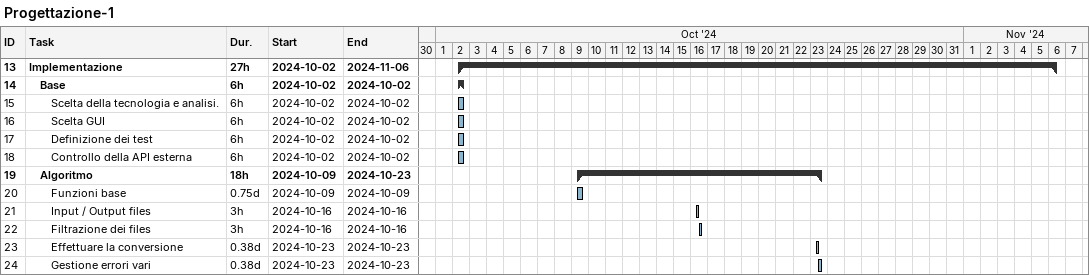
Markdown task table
Progettazione-1

| ID | Level | Task | Duration | Start | Finish |
|---|---|---|---|---|---|
| 13 | 1 | **Implementazione** | 27h | 2024-10-02 | 2024-11-06 |
| 14 | 2 | **Base** | 6h | 2024-10-02 | 2024-10-02 |
| 15 | 3 | Scelta della tecnologia e analisi. | 6h | 2024-10-02 | 2024-10-02 |
| 16 | 3 | Scelta GUI | 6h | 2024-10-02 | 2024-10-02 |
| 17 | 3 | Definizione dei test | 6h | 2024-10-02 | 2024-10-02 |
| 18 | 3 | Controllo della API esterna | 6h | 2024-10-02 | 2024-10-02 |
| 19 | 2 | **Algoritmo** | 18h | 2024-10-09 | 2024-10-23 |
| 20 | 3 | Funzioni base | 0.75d | 2024-10-09 | 2024-10-09 |
| 21 | 3 | Input / Output files | 3h | 2024-10-16 | 2024-10-16 |
| 22 | 3 | Filtrazione dei files | 3h | 2024-10-16 | 2024-10-16 |
| 23 | 3 | Effettuare la conversione | 0.38d | 2024-10-23 | 2024-10-23 |
| 24 | 3 | Gestione errori vari | 0.38d | 2024-10-23 | 2024-10-23 |
